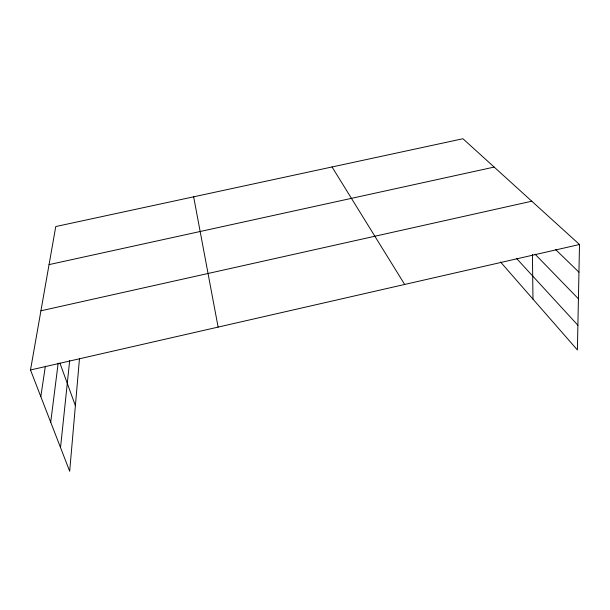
<?xml version="1.0" encoding="UTF-8"?>
<svg xmlns="http://www.w3.org/2000/svg" width="610" height="610" viewBox="0 0 610 610"><rect width="100%" height="100%" fill="white"/><g stroke="black" fill="none" stroke-linecap="round" stroke-linejoin="round"><path stroke-width="0.91" d="M79.498 358.329L69.685 471.263L30.5 369.98L55.762 226.554L462.929 138.737L579.5 244.496L577.395 349.972L500.505 261.957M60.527 447.587L69.685 360.464M50.714 422.234L58.163 363.255M40.809 396.637L45.361 366.221M30.5 369.98L579.5 244.496M40.923 310.795L531.783 201.208M49.059 264.61L494.176 167.079M555.58 249.52L578.943 272.174M535.039 254.156L578.417 298.808M516.373 258.266L577.883 325.244M332.038 166.965L404.666 284.458M59.91 363.08L75.381 405.688M193.644 196.809L218.121 327.097M532.431 254.279L532.972 299.121"/></g></svg>
